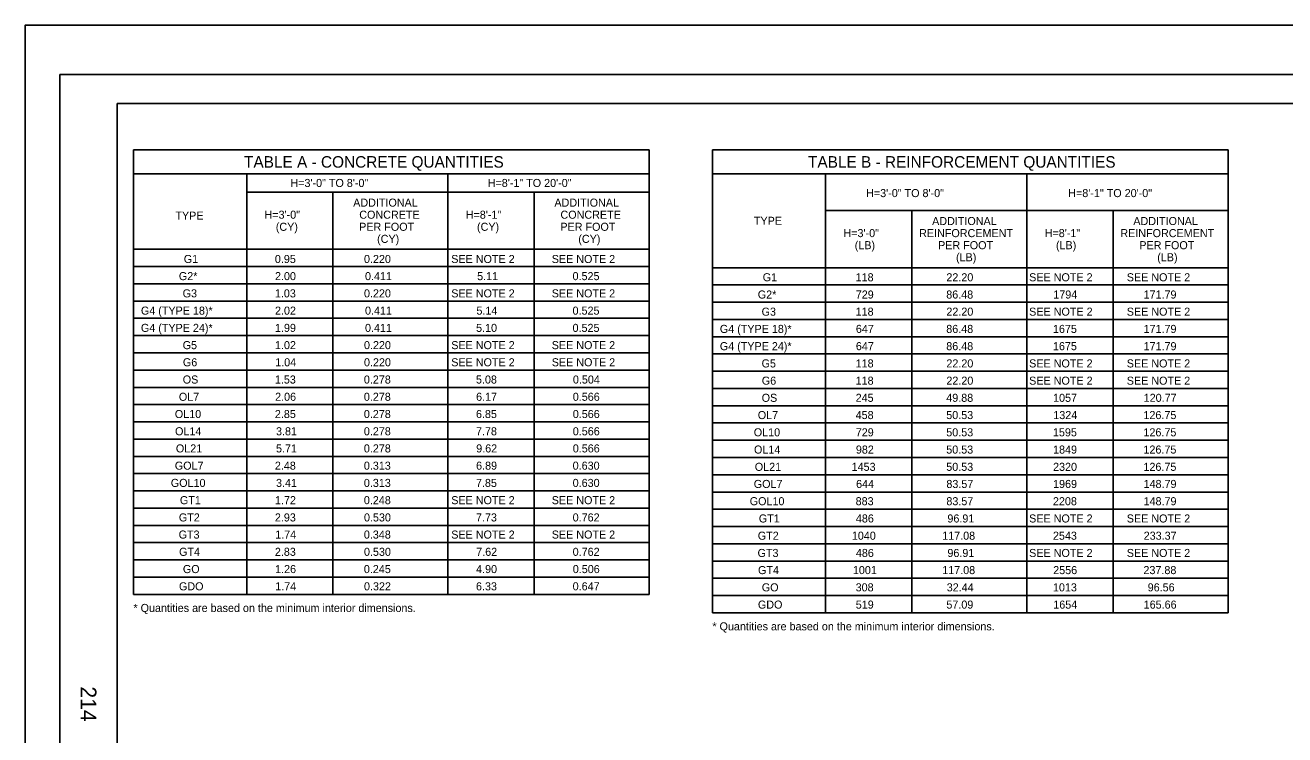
# Model space of a CAD drawing. Extents: x -894 to 866, y -472 to 714.
# Drawn here: x -894 to 201, y 97 to 714 of the extents above; entities that cross this region are included whole.
import ezdxf

# ---------------------------------------------------------------- set-up
doc = ezdxf.new("R2010")
doc.units = 0
for name, color, linetype in [('border_PLOTTING-ELEMENTS', 7, 'Continuous'), ('border_rw_22x34_Cut_Lines', 7, 'Continuous'), ('border_SHEET', 7, 'Continuous'), ('border_WITHIN-BORDER-anno', 7, 'Continuous'), ('df_QTY-TABLE', 7, 'Continuous')]:
    doc.layers.add(name, color=color, linetype=linetype)

msp = doc.modelspace()

# ---------------------------------------------------------------- linework, layer by layer
at = {"layer": 'border_PLOTTING-ELEMENTS'}
for points in [[(-894, -472.4), (866, -472.4), (866, 713.6), (-894, 713.6)], [(-864, 670.6), (836, 670.6), (836, -429.4), (-864, -429.4)]]:
    msp.add_lwpolyline(points, close=True, dxfattribs=at)
at = {"layer": 'border_rw_22x34_Cut_Lines'}
msp.add_lwpolyline([(-864, 670.6), (836, 670.6), (836, -429.4), (-864, -429.4)], close=True, dxfattribs=at)
at = {"layer": 'border_SHEET'}
for p, q in [((-814, 645.6), (811, 645.6)), ((-814, -404.4), (-814, 645.6))]:
    msp.add_line(p, q, dxfattribs=at)
at = {"layer": 'df_QTY-TABLE'}
for p, q in [((-799.9, 605.1), (-351.4, 605.1)), ((-351.4, 605.1), (-351.4, 218.7)), ((-296.4, 605.1), (152.1, 605.1)), ((152.1, 605.1), (152.1, 202.7)), ((-799.9, 584.3), (-351.4, 584.3)), ((-526.4, 584.3), (-526.4, 218.7)), ((-296.4, 584.3), (152.1, 584.3)), ((-22.9, 584.3), (-22.9, 202.7)), ((-701.4, 568.4), (-351.4, 568.4)), ((-626.4, 568.4), (-626.4, 218.7)), ((-451.4, 568.4), (-451.4, 218.7)), ((-197.9, 552.5), (152.1, 552.5)), ((-122.9, 552.5), (-122.9, 202.7)), ((52.1, 552.5), (52.1, 202.7)), ((-799.9, 518.7), (-351.4, 518.7)), ((-799.9, 503.7), (-351.4, 503.7)), ((-296.4, 502.7), (152.1, 502.7)), ((-799.9, 488.7), (-351.4, 488.7)), ((-296.4, 487.7), (152.1, 487.7)), ((-799.9, 473.7), (-351.4, 473.7)), ((-296.4, 472.7), (152.1, 472.7)), ((-799.9, 458.7), (-351.4, 458.7)), ((-296.4, 457.7), (152.1, 457.7)), ((-799.9, 443.7), (-351.4, 443.7)), ((-296.4, 442.7), (152.1, 442.7)), ((-799.9, 428.7), (-351.4, 428.7)), ((-296.4, 427.7), (152.1, 427.7)), ((-799.9, 413.7), (-351.4, 413.7)), ((-296.4, 412.7), (152.1, 412.7)), ((-799.9, 398.7), (-351.4, 398.7)), ((-296.4, 397.7), (152.1, 397.7)), ((-799.9, 383.7), (-351.4, 383.7)), ((-296.4, 382.7), (152.1, 382.7)), ((-799.9, 368.7), (-351.4, 368.7)), ((-296.4, 367.7), (152.1, 367.7)), ((-799.9, 353.7), (-351.4, 353.7)), ((-296.4, 352.7), (152.1, 352.7)), ((-799.9, 338.7), (-351.4, 338.7)), ((-296.4, 337.7), (152.1, 337.7)), ((-799.9, 323.7), (-351.4, 323.7)), ((-296.4, 322.7), (152.1, 322.7)), ((-799.9, 308.7), (-351.4, 308.7)), ((-296.4, 307.7), (152.1, 307.7)), ((-799.9, 293.7), (-351.4, 293.7)), ((-296.4, 292.7), (152.1, 292.7)), ((-799.9, 278.7), (-351.4, 278.7)), ((-296.4, 277.7), (152.1, 277.7)), ((-799.9, 263.7), (-351.4, 263.7)), ((-296.4, 262.7), (152.1, 262.7)), ((-799.9, 248.7), (-351.4, 248.7)), ((-296.4, 247.7), (152.1, 247.7)), ((-799.9, 233.7), (-351.4, 233.7)), ((-296.4, 232.7), (152.1, 232.7)), ((-799.9, 218.7), (-351.4, 218.7)), ((-296.4, 217.7), (152.1, 217.7)), ((-296.4, 202.7), (152.1, 202.7))]:
    msp.add_line(p, q, dxfattribs=at)
for points in [[(-799.9, 605.1), (-799.9, 218.7)], [(-296.4, 605.1), (-296.4, 202.7)], [(-701.4, 584.3), (-701.4, 218.7)], [(-197.9, 584.3), (-197.9, 202.7)]]:
    msp.add_lwpolyline(points, dxfattribs=at)

# ---------------------------------------------------------------- texts
at = {"layer": 'border_WITHIN-BORDER-anno'}
msp.add_text('214', height=13.78, rotation=270, dxfattribs=at).set_placement((-845.9, 138.7))
at = {"layer": 'df_QTY-TABLE'}
for s, height, p in [('TABLE A - CONCRETE QUANTITIES', 10, (-703.7, 589.7)), ('TABLE B - REINFORCEMENT QUANTITIES', 10, (-213.2, 589.7)), ('H=3\'-0" TO 8\'-0"', 7, (-663.4, 572.9)), ('H=8\'-1" TO 20\'-0"', 7, (-491.8, 572.9)), ('H=3\'-0" TO 8\'-0"', 7, (-162.7, 564.1)), ('H=8\'-1" TO 20\'-0"', 7, (13.1, 564.1)), ('ADDITIONAL', 7, (-608.8, 555.8)), ('ADDITIONAL', 7, (-433.8, 555.8)), ('TYPE', 7, (-763.4, 544.5)), ('H=3\'-0"', 7, (-685.9, 545.3)), ('CONCRETE', 7, (-603.5, 545.3)), ('H=8\'-1"', 7, (-510.9, 545.3)), ('CONCRETE', 7, (-428.5, 545.3)), ('(CY)', 7, (-676.1, 534.8)), ('PER FOOT', 7, (-603.6, 534.8)), ('(CY)', 7, (-501.1, 534.8)), ('PER FOOT', 7, (-428.6, 534.8)), ('TYPE', 7, (-260.3, 540)), ('ADDITIONAL', 7, (-105.3, 539.8)), ('ADDITIONAL', 7, (69.7, 539.8)), ('(CY)', 7, (-588, 524.3)), ('(CY)', 7, (-413, 524.3)), ('H=3\'-0"', 7, (-182.4, 529.3)), ('(LB)', 7, (-172.6, 518.8)), ('REINFORCEMENT', 7, (-116.6, 529.3)), ('PER FOOT', 7, (-100.1, 518.8)), ('H=8\'-1"', 7, (-7.4, 529.3)), ('(LB)', 7, (2.4, 518.8)), ('REINFORCEMENT', 7, (58.4, 529.3)), ('PER FOOT', 7, (74.9, 518.8)), ('(LB)', 7, (-84.5, 508.3)), ('(LB)', 7, (90.5, 508.3)), ('G1', 7, (-756.1, 506.8)), ('0.95', 7, (-676.9, 506.8)), ('0.220', 7, (-599.4, 506.8)), ('SEE NOTE 2', 7, (-523.5, 506.8)), ('SEE NOTE 2', 7, (-436.1, 506.8)), ('G2*', 7, (-760.4, 491.9)), ('2.00', 7, (-676.8, 491.9)), ('0.411', 7, (-598.5, 491.9)), ('5.11', 7, (-501, 491.9)), ('0.525', 7, (-418, 491.9)), ('G1', 7, (-252.6, 490.9)), ('118', 7, (-171.8, 490.9)), ('22.20', 7, (-92.9, 490.9)), ('SEE NOTE 2', 7, (-20.9, 490.9)), ('SEE NOTE 2', 7, (64, 490.9)), ('G3', 7, (-757.1, 476.9)), ('1.03', 7, (-676.9, 476.9)), ('0.220', 7, (-599.4, 476.9)), ('SEE NOTE 2', 7, (-523.5, 476.9)), ('SEE NOTE 2', 7, (-436.1, 476.9)), ('G2*', 7, (-256.9, 475.9)), ('729', 7, (-171.7, 475.9)), ('86.48', 7, (-93, 475.9)), ('1794', 7, (0.1, 475.9)), ('171.79', 7, (78.6, 475.9)), ('G4 (TYPE 18)*', 7, (-793.4, 461.9)), ('2.02', 7, (-676.8, 461.9)), ('0.411', 7, (-598.5, 461.9)), ('5.14', 7, (-501.6, 461.9)), ('0.525', 7, (-418, 461.9)), ('G3', 7, (-253.6, 461)), ('118', 7, (-171.8, 461)), ('22.20', 7, (-92.9, 461)), ('SEE NOTE 2', 7, (-20.9, 461)), ('SEE NOTE 2', 7, (64, 461)), ('G4 (TYPE 24)*', 7, (-793.4, 446.9)), ('1.99', 7, (-676.8, 446.9)), ('0.411', 7, (-598.5, 446.9)), ('5.10', 7, (-501.9, 446.9)), ('0.525', 7, (-418, 446.9)), ('G4 (TYPE 18)*', 7, (-289.9, 446)), ('647', 7, (-171.6, 446)), ('86.48', 7, (-93, 446)), ('1675', 7, (-0.2, 446)), ('171.79', 7, (78.6, 446)), ('G5', 7, (-757.1, 431.9)), ('1.02', 7, (-676.8, 431.9)), ('0.220', 7, (-599.4, 431.9)), ('SEE NOTE 2', 7, (-523.5, 431.9)), ('SEE NOTE 2', 7, (-436.1, 431.9)), ('G4 (TYPE 24)*', 7, (-289.9, 431)), ('647', 7, (-171.6, 431)), ('86.48', 7, (-93, 431)), ('1675', 7, (-0.2, 431)), ('171.79', 7, (78.6, 431)), ('G6', 7, (-756.9, 417)), ('1.04', 7, (-676.6, 417)), ('0.220', 7, (-599.4, 417)), ('SEE NOTE 2', 7, (-523.5, 417)), ('SEE NOTE 2', 7, (-436.1, 417)), ('G5', 7, (-253.6, 416)), ('118', 7, (-171.8, 416)), ('22.20', 7, (-92.9, 416)), ('SEE NOTE 2', 7, (-20.9, 416)), ('SEE NOTE 2', 7, (64, 416)), ('OS', 7, (-757, 402)), ('1.53', 7, (-676.9, 402)), ('0.278', 7, (-599.5, 402)), ('5.08', 7, (-502, 402)), ('0.504', 7, (-417.7, 402)), ('G6', 7, (-253.4, 401)), ('118', 7, (-171.8, 401)), ('22.20', 7, (-92.9, 401)), ('SEE NOTE 2', 7, (-20.9, 401)), ('SEE NOTE 2', 7, (64, 401)), ('OL7', 7, (-760.4, 387)), ('2.06', 7, (-676.7, 387)), ('0.278', 7, (-599.5, 387)), ('6.17', 7, (-501.9, 387)), ('0.566', 7, (-417.8, 387)), ('OS', 7, (-253.5, 386.1)), ('245', 7, (-171.8, 386.1)), ('49.88', 7, (-93, 386.1)), ('1057', 7, (-0.1, 386.1)), ('120.77', 7, (78.7, 386.1)), ('OL10', 7, (-763.9, 372)), ('2.85', 7, (-676.9, 372)), ('0.278', 7, (-599.5, 372)), ('6.85', 7, (-502, 372)), ('0.566', 7, (-417.8, 372)), ('OL7', 7, (-256.9, 371.1)), ('458', 7, (-171.8, 371.1)), ('50.53', 7, (-93, 371.1)), ('1324', 7, (0.1, 371.1)), ('126.75', 7, (78.5, 371.1)), ('OL14', 7, (-763.7, 357)), ('3.81', 7, (-675.9, 357)), ('0.278', 7, (-599.5, 357)), ('7.78', 7, (-502, 357)), ('0.566', 7, (-417.8, 357)), ('OL10', 7, (-260.4, 356.1)), ('729', 7, (-171.7, 356.1)), ('50.53', 7, (-93, 356.1)), ('1595', 7, (-0.2, 356.1)), ('126.75', 7, (78.5, 356.1)), ('OL21', 7, (-763, 342.1)), ('5.71', 7, (-675.9, 342.1)), ('0.278', 7, (-599.5, 342.1)), ('9.62', 7, (-501.8, 342.1)), ('0.566', 7, (-417.8, 342.1)), ('OL14', 7, (-260.2, 341.1)), ('982', 7, (-171.6, 341.1)), ('50.53', 7, (-93, 341.1)), ('1849', 7, (-0.1, 341.1)), ('126.75', 7, (78.5, 341.1)), ('GOL7', 7, (-763.9, 327.1)), ('2.48', 7, (-676.9, 327.1)), ('0.313', 7, (-599.5, 327.1)), ('6.89', 7, (-501.9, 327.1)), ('0.630', 7, (-417.9, 327.1)), ('OL21', 7, (-259.5, 326.1)), ('1453', 7, (-175.3, 326.1)), ('50.53', 7, (-93, 326.1)), ('2320', 7, (-0.1, 326.1)), ('126.75', 7, (78.5, 326.1)), ('GOL10', 7, (-767.4, 312.1)), ('3.41', 7, (-675.9, 312.1)), ('0.313', 7, (-599.5, 312.1)), ('7.85', 7, (-502, 312.1)), ('0.630', 7, (-417.9, 312.1)), ('GOL7', 7, (-260.4, 311.2)), ('644', 7, (-171.4, 311.2)), ('83.57', 7, (-92.9, 311.2)), ('1969', 7, (-0.1, 311.2)), ('148.79', 7, (78.6, 311.2)), ('GT1', 7, (-759.5, 297.1)), ('1.72', 7, (-676.8, 297.1)), ('0.248', 7, (-599.5, 297.1)), ('SEE NOTE 2', 7, (-523.5, 297.1)), ('SEE NOTE 2', 7, (-436.1, 297.1)), ('GOL10', 7, (-263.9, 296.2)), ('883', 7, (-171.8, 296.2)), ('83.57', 7, (-92.9, 296.2)), ('2208', 7, (-0.2, 296.2)), ('148.79', 7, (78.6, 296.2)), ('GT2', 7, (-760.4, 282.1)), ('2.93', 7, (-676.9, 282.1)), ('0.530', 7, (-599.4, 282.1)), ('7.73', 7, (-502, 282.1)), ('0.762', 7, (-417.9, 282.1)), ('GT1', 7, (-256, 281.2)), ('486', 7, (-171.6, 281.2)), ('96.91', 7, (-92, 281.2)), ('SEE NOTE 2', 7, (-20.9, 281.2)), ('SEE NOTE 2', 7, (64, 281.2)), ('GT3', 7, (-760.6, 267.2)), ('1.74', 7, (-676.6, 267.2)), ('0.348', 7, (-599.5, 267.2)), ('SEE NOTE 2', 7, (-523.5, 267.2)), ('SEE NOTE 2', 7, (-436.1, 267.2)), ('GT2', 7, (-256.9, 266.2)), ('1040', 7, (-175.1, 266.2)), ('117.08', 7, (-96.5, 266.2)), ('2543', 7, (-0.2, 266.2)), ('233.37', 7, (78.7, 266.2)), ('GT4', 7, (-760.2, 252.2)), ('2.83', 7, (-676.9, 252.2)), ('0.530', 7, (-599.4, 252.2)), ('7.62', 7, (-501.8, 252.2)), ('0.762', 7, (-417.9, 252.2)), ('GT3', 7, (-257.1, 251.2)), ('486', 7, (-171.6, 251.2)), ('96.91', 7, (-92, 251.2)), ('SEE NOTE 2', 7, (-20.9, 251.2)), ('SEE NOTE 2', 7, (64, 251.2)), ('GO', 7, (-756.9, 237.2)), ('1.26', 7, (-676.7, 237.2)), ('0.245', 7, (-599.5, 237.2)), ('4.90', 7, (-501.9, 237.2)), ('0.506', 7, (-417.8, 237.2)), ('GT4', 7, (-256.7, 236.3)), ('1001', 7, (-174.2, 236.3)), ('117.08', 7, (-96.5, 236.3)), ('2556', 7, (0, 236.3)), ('237.88', 7, (78.5, 236.3)), ('GDO', 7, (-760.3, 222.2)), ('1.74', 7, (-676.6, 222.2)), ('0.322', 7, (-599.4, 222.2)), ('6.33', 7, (-502, 222.2)), ('0.647', 7, (-417.9, 222.2)), ('GO', 7, (-253.4, 221.3)), ('308', 7, (-171.8, 221.3)), ('32.44', 7, (-92.6, 221.3)), ('1013', 7, (-0.2, 221.3)), ('96.56', 7, (82.2, 221.3)), ('* Quantities are based on the minimum interior dimensions.', 7, (-799.9, 203.4)), ('GDO', 7, (-256.8, 206.3)), ('519', 7, (-171.7, 206.3)), ('57.09', 7, (-92.9, 206.3)), ('1654', 7, (0.1, 206.3)), ('165.66', 7, (78.7, 206.3)), ('* Quantities are based on the minimum interior dimensions.', 7, (-296.4, 187.4))]:
    msp.add_text(s, height=height, dxfattribs=at).set_placement(p)

doc.saveas('drawing.dxf')
